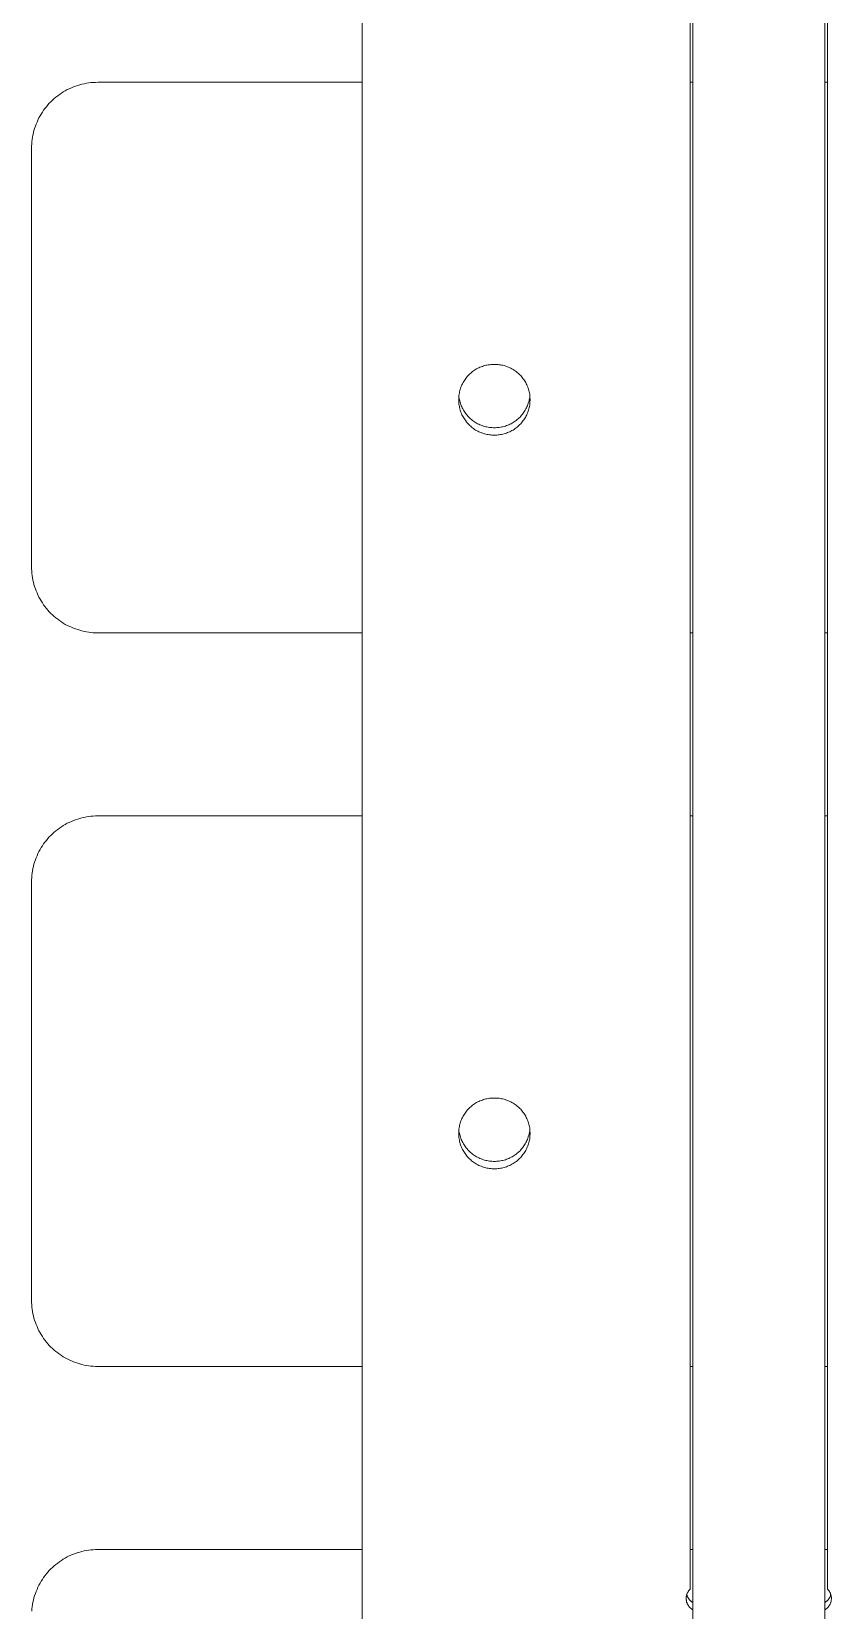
# Model space of a CAD drawing. Header units: millimetres. Extents: x -80 to 4518, y -398 to 2524.
# Drawn here: x 1098.9 to 1159.4, y 1867.6 to 1987 of the extents above; entities that cross this region are included whole.
import ezdxf

# ---------------------------------------------------------------- set-up
doc = ezdxf.new("R2010")
doc.units = ezdxf.units.MM
doc.layers.add('ZANO_R', color=7, linetype='Continuous', lineweight=0)

msp = doc.modelspace()

# ---------------------------------------------------------------- linework, layer by layer
at = {"layer": 'ZANO_R'}
for p, q in [((1123.86, 2259), (1123.86, 1833.46)), ((1148.86, 1733.85), (1148.86, 2259)), ((1158.86, 1733.85), (1158.86, 2259)), ((1148.66, 1869.22), (1148.66, 2049.04)), ((1159.06, 2049.04), (1159.06, 1869.22)), ((1101.26, 1982.4), (1101.41, 1982.49)), ((1101.41, 1982.49), (1101.56, 1982.57)), ((1101.56, 1982.57), (1101.71, 1982.64)), ((1101.71, 1982.64), (1101.87, 1982.71)), ((1101.87, 1982.71), (1102.02, 1982.78)), ((1102.02, 1982.78), (1102.18, 1982.84)), ((1102.18, 1982.84), (1102.35, 1982.89)), ((1102.35, 1982.89), (1102.51, 1982.94)), ((1102.51, 1982.94), (1102.67, 1982.98)), ((1102.67, 1982.98), (1102.84, 1983.02)), ((1102.84, 1983.02), (1103.01, 1983.05)), ((1103.01, 1983.05), (1103.18, 1983.08)), ((1103.18, 1983.08), (1103.35, 1983.1)), ((1103.35, 1983.1), (1103.52, 1983.12)), ((1103.52, 1983.12), (1103.69, 1983.12)), ((1103.69, 1983.12), (1103.86, 1983.13)), ((1103.86, 1983.13), (1123.86, 1983.13)), ((1148.66, 1983.13), (1148.86, 1983.13)), ((1158.86, 1983.13), (1159.06, 1983.13)), ((1099.87, 1981.15), (1099.98, 1981.28)), ((1099.98, 1981.28), (1100.09, 1981.41)), ((1100.09, 1981.41), (1100.2, 1981.54)), ((1100.2, 1981.54), (1100.32, 1981.66)), ((1100.32, 1981.66), (1100.45, 1981.78)), ((1100.45, 1981.78), (1100.57, 1981.9)), ((1100.57, 1981.9), (1100.7, 1982.01)), ((1100.7, 1982.01), (1100.84, 1982.11)), ((1100.84, 1982.11), (1100.97, 1982.21)), ((1100.97, 1982.21), (1101.12, 1982.31)), ((1101.12, 1982.31), (1101.26, 1982.4)), ((1099.21, 1979.96), (1099.27, 1980.12)), ((1099.27, 1980.12), (1099.34, 1980.27)), ((1099.34, 1980.27), (1099.42, 1980.43)), ((1099.42, 1980.43), (1099.5, 1980.58)), ((1099.5, 1980.58), (1099.59, 1980.72)), ((1099.59, 1980.72), (1099.68, 1980.87)), ((1099.68, 1980.87), (1099.77, 1981.01)), ((1099.77, 1981.01), (1099.87, 1981.15)), ((1098.9, 1978.81), (1098.93, 1978.98)), ((1098.93, 1978.98), (1098.96, 1979.14)), ((1098.96, 1979.14), (1099, 1979.31)), ((1099, 1979.31), (1099.04, 1979.48)), ((1099.04, 1979.48), (1099.09, 1979.64)), ((1099.09, 1979.64), (1099.15, 1979.8)), ((1099.15, 1979.8), (1099.21, 1979.96)), ((1098.86, 1978.3), (1098.87, 1978.47)), ((1098.86, 1978.13), (1098.86, 1978.3)), ((1098.86, 1974.24), (1098.86, 1978.13)), ((1098.87, 1978.47), (1098.88, 1978.64)), ((1098.88, 1978.64), (1098.9, 1978.81)), ((1098.86, 1946.51), (1098.86, 1974.24)), ((1131.81, 1960.88), (1131.87, 1960.95)), ((1131.87, 1960.95), (1131.93, 1961.01)), ((1131.93, 1961.01), (1132, 1961.08)), ((1132, 1961.08), (1132.07, 1961.14)), ((1132.07, 1961.14), (1132.14, 1961.2)), ((1132.14, 1961.2), (1132.21, 1961.26)), ((1132.21, 1961.26), (1132.29, 1961.31)), ((1132.29, 1961.31), (1132.36, 1961.36)), ((1132.36, 1961.36), (1132.44, 1961.41)), ((1132.44, 1961.41), (1132.52, 1961.46)), ((1132.52, 1961.46), (1132.61, 1961.51)), ((1132.61, 1961.51), (1132.69, 1961.55)), ((1132.69, 1961.55), (1132.77, 1961.58)), ((1132.77, 1961.58), (1132.86, 1961.62)), ((1132.86, 1961.62), (1132.95, 1961.65)), ((1132.95, 1961.65), (1133.03, 1961.68)), ((1133.03, 1961.68), (1133.12, 1961.71)), ((1133.12, 1961.71), (1133.21, 1961.73)), ((1133.21, 1961.73), (1133.3, 1961.75)), ((1133.3, 1961.75), (1133.4, 1961.77)), ((1133.4, 1961.77), (1133.49, 1961.78)), ((1133.49, 1961.78), (1133.58, 1961.79)), ((1133.58, 1961.79), (1133.67, 1961.8)), ((1133.67, 1961.8), (1133.77, 1961.8)), ((1133.77, 1961.8), (1133.86, 1961.8)), ((1133.86, 1961.8), (1133.95, 1961.8)), ((1133.95, 1961.8), (1134.04, 1961.8)), ((1134.04, 1961.8), (1134.14, 1961.79)), ((1134.14, 1961.79), (1134.23, 1961.78)), ((1134.23, 1961.78), (1134.32, 1961.77)), ((1134.32, 1961.77), (1134.41, 1961.75)), ((1134.41, 1961.75), (1134.5, 1961.73)), ((1134.5, 1961.73), (1134.59, 1961.71)), ((1134.59, 1961.71), (1134.68, 1961.68)), ((1134.68, 1961.68), (1134.77, 1961.65)), ((1134.77, 1961.65), (1134.86, 1961.62)), ((1134.86, 1961.62), (1134.94, 1961.58)), ((1134.94, 1961.58), (1135.03, 1961.55)), ((1135.03, 1961.55), (1135.11, 1961.51)), ((1135.11, 1961.51), (1135.19, 1961.46)), ((1135.19, 1961.46), (1135.27, 1961.41)), ((1135.27, 1961.41), (1135.35, 1961.36)), ((1135.35, 1961.36), (1135.43, 1961.31)), ((1135.43, 1961.31), (1135.5, 1961.26)), ((1135.5, 1961.26), (1135.58, 1961.2)), ((1135.58, 1961.2), (1135.65, 1961.14)), ((1135.65, 1961.14), (1135.72, 1961.08)), ((1135.72, 1961.08), (1135.78, 1961.01)), ((1135.78, 1961.01), (1135.85, 1960.95)), ((1135.85, 1960.95), (1135.91, 1960.88)), ((1131.21, 1959.64), (1131.23, 1959.73)), ((1131.23, 1959.73), (1131.25, 1959.82)), ((1131.25, 1959.82), (1131.27, 1959.91)), ((1131.27, 1959.91), (1131.3, 1960)), ((1131.3, 1960), (1131.33, 1960.08)), ((1131.33, 1960.08), (1131.37, 1960.17)), ((1131.37, 1960.17), (1131.41, 1960.25)), ((1131.41, 1960.25), (1131.45, 1960.34)), ((1131.45, 1960.34), (1131.49, 1960.42)), ((1131.49, 1960.42), (1131.54, 1960.5)), ((1131.54, 1960.5), (1131.59, 1960.58)), ((1131.59, 1960.58), (1131.64, 1960.66)), ((1131.64, 1960.66), (1131.69, 1960.73)), ((1131.69, 1960.73), (1131.75, 1960.81)), ((1131.75, 1960.81), (1131.81, 1960.88)), ((1135.91, 1960.88), (1135.97, 1960.81)), ((1135.97, 1960.81), (1136.02, 1960.73)), ((1136.02, 1960.73), (1136.08, 1960.66)), ((1136.08, 1960.66), (1136.13, 1960.58)), ((1136.13, 1960.58), (1136.18, 1960.5)), ((1136.18, 1960.5), (1136.23, 1960.42)), ((1136.23, 1960.42), (1136.27, 1960.34)), ((1136.27, 1960.34), (1136.31, 1960.25)), ((1136.31, 1960.25), (1136.35, 1960.17)), ((1136.35, 1960.17), (1136.38, 1960.08)), ((1136.38, 1960.08), (1136.41, 1960)), ((1136.41, 1960), (1136.44, 1959.91)), ((1136.44, 1959.91), (1136.47, 1959.82)), ((1136.47, 1959.82), (1136.49, 1959.73)), ((1136.49, 1959.73), (1136.51, 1959.64)), ((1131.16, 1959.27), (1131.17, 1959.36)), ((1131.16, 1959.18), (1131.16, 1959.27)), ((1131.16, 1959.08), (1131.16, 1959.18)), ((1131.16, 1958.99), (1131.16, 1959.08)), ((1131.17, 1958.9), (1131.16, 1958.99)), ((1131.17, 1959.36), (1131.18, 1959.45)), ((1131.17, 1959.41), (1131.18, 1959.31)), ((1131.18, 1958.8), (1131.17, 1958.9)), ((1131.18, 1959.45), (1131.19, 1959.55)), ((1131.18, 1959.31), (1131.2, 1959.22)), ((1131.19, 1958.71), (1131.18, 1958.8)), ((1131.19, 1959.55), (1131.21, 1959.64)), ((1131.21, 1958.62), (1131.19, 1958.71)), ((1131.2, 1959.22), (1131.22, 1959.13)), ((1131.23, 1958.53), (1131.21, 1958.62)), ((1131.22, 1959.13), (1131.24, 1959.04)), ((1131.24, 1959.04), (1131.26, 1958.95)), ((1131.26, 1958.95), (1131.29, 1958.86)), ((1131.29, 1958.86), (1131.32, 1958.77)), ((1131.32, 1958.77), (1131.36, 1958.68)), ((1131.36, 1958.68), (1131.39, 1958.59)), ((1131.39, 1958.59), (1131.43, 1958.51)), ((1136.28, 1958.51), (1136.32, 1958.59)), ((1136.32, 1958.59), (1136.36, 1958.68)), ((1136.36, 1958.68), (1136.39, 1958.77)), ((1136.39, 1958.77), (1136.42, 1958.86)), ((1136.42, 1958.86), (1136.45, 1958.95)), ((1136.45, 1958.95), (1136.48, 1959.04)), ((1136.48, 1959.04), (1136.5, 1959.13)), ((1136.51, 1958.62), (1136.49, 1958.53)), ((1136.5, 1959.13), (1136.52, 1959.22)), ((1136.51, 1959.64), (1136.53, 1959.55)), ((1136.53, 1958.71), (1136.51, 1958.62)), ((1136.52, 1959.22), (1136.53, 1959.31)), ((1136.53, 1959.55), (1136.54, 1959.45)), ((1136.53, 1959.31), (1136.54, 1959.41)), ((1136.54, 1958.8), (1136.53, 1958.71)), ((1136.54, 1959.45), (1136.55, 1959.36)), ((1136.55, 1958.9), (1136.54, 1958.8)), ((1136.55, 1959.36), (1136.55, 1959.27)), ((1136.55, 1959.27), (1136.56, 1959.18)), ((1136.56, 1959.08), (1136.55, 1958.99)), ((1136.55, 1958.99), (1136.55, 1958.9)), ((1136.56, 1959.18), (1136.56, 1959.08)), ((1131.25, 1958.44), (1131.23, 1958.53)), ((1131.27, 1958.35), (1131.25, 1958.44)), ((1131.3, 1958.26), (1131.27, 1958.35)), ((1131.33, 1958.18), (1131.3, 1958.26)), ((1131.37, 1958.09), (1131.33, 1958.18)), ((1131.41, 1958), (1131.37, 1958.09)), ((1131.45, 1957.92), (1131.41, 1958)), ((1131.43, 1958.51), (1131.48, 1958.43)), ((1131.49, 1957.84), (1131.45, 1957.92)), ((1131.48, 1958.43), (1131.52, 1958.34)), ((1131.54, 1957.76), (1131.49, 1957.84)), ((1131.52, 1958.34), (1131.57, 1958.26)), ((1131.59, 1957.68), (1131.54, 1957.76)), ((1131.57, 1958.26), (1131.62, 1958.19)), ((1131.64, 1957.6), (1131.59, 1957.68)), ((1131.62, 1958.19), (1131.68, 1958.11)), ((1131.69, 1957.53), (1131.64, 1957.6)), ((1131.68, 1958.11), (1131.73, 1958.03)), ((1131.75, 1957.45), (1131.69, 1957.53)), ((1131.73, 1958.03), (1131.79, 1957.96)), ((1131.81, 1957.38), (1131.75, 1957.45)), ((1131.79, 1957.96), (1131.86, 1957.89)), ((1131.87, 1957.31), (1131.81, 1957.38)), ((1131.86, 1957.89), (1131.92, 1957.82)), ((1131.92, 1957.82), (1131.99, 1957.76)), ((1131.99, 1957.76), (1132.06, 1957.69)), ((1132.06, 1957.69), (1132.13, 1957.63)), ((1132.13, 1957.63), (1132.2, 1957.57)), ((1132.2, 1957.57), (1132.28, 1957.52)), ((1132.28, 1957.52), (1132.35, 1957.46)), ((1132.35, 1957.46), (1132.43, 1957.41)), ((1132.43, 1957.41), (1132.51, 1957.36)), ((1132.51, 1957.36), (1132.59, 1957.32)), ((1135.12, 1957.32), (1135.2, 1957.36)), ((1135.2, 1957.36), (1135.28, 1957.41)), ((1135.28, 1957.41), (1135.36, 1957.46)), ((1135.36, 1957.46), (1135.44, 1957.52)), ((1135.44, 1957.52), (1135.52, 1957.57)), ((1135.52, 1957.57), (1135.59, 1957.63)), ((1135.59, 1957.63), (1135.66, 1957.69)), ((1135.66, 1957.69), (1135.73, 1957.76)), ((1135.73, 1957.76), (1135.8, 1957.82)), ((1135.8, 1957.82), (1135.86, 1957.89)), ((1135.91, 1957.38), (1135.85, 1957.31)), ((1135.86, 1957.89), (1135.92, 1957.96)), ((1135.97, 1957.45), (1135.91, 1957.38)), ((1135.92, 1957.96), (1135.98, 1958.03)), ((1136.02, 1957.53), (1135.97, 1957.45)), ((1135.98, 1958.03), (1136.04, 1958.11)), ((1136.08, 1957.6), (1136.02, 1957.53)), ((1136.04, 1958.11), (1136.09, 1958.19)), ((1136.13, 1957.68), (1136.08, 1957.6)), ((1136.09, 1958.19), (1136.14, 1958.26)), ((1136.18, 1957.76), (1136.13, 1957.68)), ((1136.14, 1958.26), (1136.19, 1958.34)), ((1136.23, 1957.84), (1136.18, 1957.76)), ((1136.19, 1958.34), (1136.24, 1958.43)), ((1136.27, 1957.92), (1136.23, 1957.84)), ((1136.24, 1958.43), (1136.28, 1958.51)), ((1136.31, 1958), (1136.27, 1957.92)), ((1136.35, 1958.09), (1136.31, 1958)), ((1136.38, 1958.18), (1136.35, 1958.09)), ((1136.41, 1958.26), (1136.38, 1958.18)), ((1136.44, 1958.35), (1136.41, 1958.26)), ((1136.47, 1958.44), (1136.44, 1958.35)), ((1136.49, 1958.53), (1136.47, 1958.44)), ((1131.93, 1957.25), (1131.87, 1957.31)), ((1132, 1957.18), (1131.93, 1957.25)), ((1132.07, 1957.12), (1132, 1957.18)), ((1132.14, 1957.06), (1132.07, 1957.12)), ((1132.21, 1957), (1132.14, 1957.06)), ((1132.29, 1956.95), (1132.21, 1957)), ((1132.36, 1956.89), (1132.29, 1956.95)), ((1132.44, 1956.84), (1132.36, 1956.89)), ((1132.52, 1956.8), (1132.44, 1956.84)), ((1132.61, 1956.75), (1132.52, 1956.8)), ((1132.59, 1957.32), (1132.68, 1957.28)), ((1132.69, 1956.71), (1132.61, 1956.75)), ((1132.68, 1957.28), (1132.76, 1957.24)), ((1132.77, 1956.67), (1132.69, 1956.71)), ((1132.76, 1957.24), (1132.85, 1957.2)), ((1132.86, 1956.64), (1132.77, 1956.67)), ((1132.85, 1957.2), (1132.94, 1957.17)), ((1132.95, 1956.61), (1132.86, 1956.64)), ((1132.94, 1957.17), (1133.03, 1957.14)), ((1133.03, 1956.58), (1132.95, 1956.61)), ((1133.03, 1957.14), (1133.12, 1957.11)), ((1133.12, 1956.55), (1133.03, 1956.58)), ((1133.12, 1957.11), (1133.21, 1957.09)), ((1133.21, 1956.53), (1133.12, 1956.55)), ((1133.21, 1957.09), (1133.3, 1957.07)), ((1133.3, 1956.51), (1133.21, 1956.53)), ((1133.3, 1957.07), (1133.39, 1957.05)), ((1133.4, 1956.49), (1133.3, 1956.51)), ((1133.39, 1957.05), (1133.48, 1957.03)), ((1133.49, 1956.48), (1133.4, 1956.49)), ((1133.48, 1957.03), (1133.58, 1957.02)), ((1133.58, 1956.47), (1133.49, 1956.48)), ((1133.58, 1957.02), (1133.67, 1957.02)), ((1133.67, 1956.46), (1133.58, 1956.47)), ((1133.67, 1957.02), (1133.76, 1957.01)), ((1133.77, 1956.46), (1133.67, 1956.46)), ((1133.76, 1957.01), (1133.86, 1957.01)), ((1133.86, 1956.46), (1133.77, 1956.46)), ((1133.86, 1957.01), (1133.95, 1957.01)), ((1133.95, 1956.46), (1133.86, 1956.46)), ((1133.95, 1957.01), (1134.05, 1957.02)), ((1134.04, 1956.46), (1133.95, 1956.46)), ((1134.14, 1956.47), (1134.04, 1956.46)), ((1134.05, 1957.02), (1134.14, 1957.02)), ((1134.14, 1957.02), (1134.23, 1957.03)), ((1134.23, 1956.48), (1134.14, 1956.47)), ((1134.23, 1957.03), (1134.33, 1957.05)), ((1134.32, 1956.49), (1134.23, 1956.48)), ((1134.41, 1956.51), (1134.32, 1956.49)), ((1134.33, 1957.05), (1134.42, 1957.07)), ((1134.5, 1956.53), (1134.41, 1956.51)), ((1134.42, 1957.07), (1134.51, 1957.09)), ((1134.59, 1956.55), (1134.5, 1956.53)), ((1134.51, 1957.09), (1134.6, 1957.11)), ((1134.68, 1956.58), (1134.59, 1956.55)), ((1134.6, 1957.11), (1134.69, 1957.14)), ((1134.77, 1956.61), (1134.68, 1956.58)), ((1134.69, 1957.14), (1134.78, 1957.17)), ((1134.86, 1956.64), (1134.77, 1956.61)), ((1134.78, 1957.17), (1134.87, 1957.2)), ((1134.94, 1956.67), (1134.86, 1956.64)), ((1134.87, 1957.2), (1134.95, 1957.24)), ((1135.03, 1956.71), (1134.94, 1956.67)), ((1134.95, 1957.24), (1135.04, 1957.28)), ((1135.11, 1956.75), (1135.03, 1956.71)), ((1135.04, 1957.28), (1135.12, 1957.32)), ((1135.19, 1956.8), (1135.11, 1956.75)), ((1135.27, 1956.84), (1135.19, 1956.8)), ((1135.35, 1956.89), (1135.27, 1956.84)), ((1135.43, 1956.95), (1135.35, 1956.89)), ((1135.5, 1957), (1135.43, 1956.95)), ((1135.58, 1957.06), (1135.5, 1957)), ((1135.65, 1957.12), (1135.58, 1957.06)), ((1135.72, 1957.18), (1135.65, 1957.12)), ((1135.78, 1957.25), (1135.72, 1957.18)), ((1135.85, 1957.31), (1135.78, 1957.25)), ((1098.86, 1946.34), (1098.86, 1946.51)), ((1098.87, 1946.17), (1098.86, 1946.34)), ((1098.88, 1946), (1098.87, 1946.17)), ((1098.9, 1945.83), (1098.88, 1946)), ((1098.93, 1945.66), (1098.9, 1945.83)), ((1098.96, 1945.5), (1098.93, 1945.66)), ((1099, 1945.33), (1098.96, 1945.5)), ((1099.04, 1945.16), (1099, 1945.33)), ((1099.09, 1945), (1099.04, 1945.16)), ((1099.15, 1944.84), (1099.09, 1945)), ((1099.21, 1944.68), (1099.15, 1944.84)), ((1099.27, 1944.52), (1099.21, 1944.68)), ((1099.34, 1944.37), (1099.27, 1944.52)), ((1099.42, 1944.21), (1099.34, 1944.37)), ((1099.5, 1944.06), (1099.42, 1944.21)), ((1099.59, 1943.92), (1099.5, 1944.06)), ((1099.68, 1943.77), (1099.59, 1943.92)), ((1099.77, 1943.63), (1099.68, 1943.77)), ((1099.87, 1943.49), (1099.77, 1943.63)), ((1099.98, 1943.36), (1099.87, 1943.49)), ((1100.09, 1943.23), (1099.98, 1943.36)), ((1100.2, 1943.1), (1100.09, 1943.23)), ((1100.32, 1942.98), (1100.2, 1943.1)), ((1100.45, 1942.86), (1100.32, 1942.98)), ((1100.57, 1942.74), (1100.45, 1942.86)), ((1100.7, 1942.63), (1100.57, 1942.74)), ((1100.84, 1942.53), (1100.7, 1942.63)), ((1100.97, 1942.43), (1100.84, 1942.53)), ((1101.12, 1942.33), (1100.97, 1942.43)), ((1101.26, 1942.24), (1101.12, 1942.33)), ((1101.41, 1942.15), (1101.26, 1942.24)), ((1101.56, 1942.07), (1101.41, 1942.15)), ((1101.71, 1942), (1101.56, 1942.07)), ((1101.87, 1941.93), (1101.71, 1942)), ((1102.02, 1941.86), (1101.87, 1941.93)), ((1102.18, 1941.8), (1102.02, 1941.86)), ((1102.35, 1941.75), (1102.18, 1941.8)), ((1102.51, 1941.7), (1102.35, 1941.75)), ((1102.67, 1941.66), (1102.51, 1941.7)), ((1102.84, 1941.62), (1102.67, 1941.66)), ((1103.01, 1941.59), (1102.84, 1941.62)), ((1103.18, 1941.56), (1103.01, 1941.59)), ((1103.35, 1941.54), (1103.18, 1941.56)), ((1103.52, 1941.52), (1103.35, 1941.54)), ((1103.69, 1941.52), (1103.52, 1941.52)), ((1103.86, 1941.51), (1103.69, 1941.52)), ((1123.86, 1941.51), (1103.86, 1941.51)), ((1148.86, 1941.51), (1148.66, 1941.51)), ((1159.06, 1941.51), (1158.86, 1941.51)), ((1102.51, 1927.48), (1102.67, 1927.53)), ((1102.67, 1927.53), (1102.84, 1927.56)), ((1102.84, 1927.56), (1103.01, 1927.6)), ((1103.01, 1927.6), (1103.18, 1927.62)), ((1103.18, 1927.62), (1103.35, 1927.64)), ((1103.35, 1927.64), (1103.52, 1927.66)), ((1103.52, 1927.66), (1103.69, 1927.67)), ((1103.69, 1927.67), (1103.86, 1927.67)), ((1103.86, 1927.67), (1123.86, 1927.67)), ((1148.66, 1927.67), (1148.86, 1927.67)), ((1158.86, 1927.67), (1159.06, 1927.67)), ((1100.32, 1926.2), (1100.45, 1926.32)), ((1100.45, 1926.32), (1100.57, 1926.44)), ((1100.57, 1926.44), (1100.7, 1926.55)), ((1100.7, 1926.55), (1100.84, 1926.65)), ((1100.84, 1926.65), (1100.97, 1926.75)), ((1100.97, 1926.75), (1101.12, 1926.85)), ((1101.12, 1926.85), (1101.26, 1926.94)), ((1101.26, 1926.94), (1101.41, 1927.03)), ((1101.41, 1927.03), (1101.56, 1927.11)), ((1101.56, 1927.11), (1101.71, 1927.18)), ((1101.71, 1927.18), (1101.87, 1927.25)), ((1101.87, 1927.25), (1102.02, 1927.32)), ((1102.02, 1927.32), (1102.18, 1927.38)), ((1102.18, 1927.38), (1102.35, 1927.43)), ((1102.35, 1927.43), (1102.51, 1927.48)), ((1099.42, 1924.97), (1099.5, 1925.12)), ((1099.5, 1925.12), (1099.59, 1925.27)), ((1099.59, 1925.27), (1099.68, 1925.41)), ((1099.68, 1925.41), (1099.77, 1925.55)), ((1099.77, 1925.55), (1099.87, 1925.69)), ((1099.87, 1925.69), (1099.98, 1925.82)), ((1099.98, 1925.82), (1100.09, 1925.95)), ((1100.09, 1925.95), (1100.2, 1926.08)), ((1100.2, 1926.08), (1100.32, 1926.2)), ((1099, 1923.85), (1099.04, 1924.02)), ((1099.04, 1924.02), (1099.09, 1924.18)), ((1099.09, 1924.18), (1099.15, 1924.34)), ((1099.15, 1924.34), (1099.21, 1924.5)), ((1099.21, 1924.5), (1099.27, 1924.66)), ((1099.27, 1924.66), (1099.34, 1924.82)), ((1099.34, 1924.82), (1099.42, 1924.97)), ((1098.86, 1922.84), (1098.87, 1923.01)), ((1098.86, 1922.67), (1098.86, 1922.84)), ((1098.87, 1923.01), (1098.88, 1923.18)), ((1098.88, 1923.18), (1098.9, 1923.35)), ((1098.9, 1923.35), (1098.93, 1923.52)), ((1098.93, 1923.52), (1098.96, 1923.69)), ((1098.96, 1923.69), (1099, 1923.85)), ((1098.86, 1918.78), (1098.86, 1922.67)), ((1098.86, 1891.05), (1098.86, 1918.78)), ((1132.52, 1906), (1132.61, 1906.05)), ((1132.61, 1906.05), (1132.69, 1906.09)), ((1132.69, 1906.09), (1132.77, 1906.13)), ((1132.77, 1906.13), (1132.86, 1906.16)), ((1132.86, 1906.16), (1132.95, 1906.19)), ((1132.95, 1906.19), (1133.03, 1906.22)), ((1133.03, 1906.22), (1133.12, 1906.25)), ((1133.12, 1906.25), (1133.21, 1906.27)), ((1133.21, 1906.27), (1133.3, 1906.29)), ((1133.3, 1906.29), (1133.4, 1906.31)), ((1133.4, 1906.31), (1133.49, 1906.32)), ((1133.49, 1906.32), (1133.58, 1906.33)), ((1133.58, 1906.33), (1133.67, 1906.34)), ((1133.67, 1906.34), (1133.77, 1906.34)), ((1133.77, 1906.34), (1133.86, 1906.34)), ((1133.86, 1906.34), (1133.95, 1906.34)), ((1133.95, 1906.34), (1134.04, 1906.34)), ((1134.04, 1906.34), (1134.14, 1906.33)), ((1134.14, 1906.33), (1134.23, 1906.32)), ((1134.23, 1906.32), (1134.32, 1906.31)), ((1134.32, 1906.31), (1134.41, 1906.29)), ((1134.41, 1906.29), (1134.5, 1906.27)), ((1134.5, 1906.27), (1134.59, 1906.25)), ((1134.59, 1906.25), (1134.68, 1906.22)), ((1134.68, 1906.22), (1134.77, 1906.19)), ((1134.77, 1906.19), (1134.86, 1906.16)), ((1134.86, 1906.16), (1134.94, 1906.13)), ((1134.94, 1906.13), (1135.03, 1906.09)), ((1135.03, 1906.09), (1135.11, 1906.05)), ((1135.11, 1906.05), (1135.19, 1906)), ((1131.41, 1904.8), (1131.45, 1904.88)), ((1131.45, 1904.88), (1131.49, 1904.96)), ((1131.49, 1904.96), (1131.54, 1905.04)), ((1131.54, 1905.04), (1131.59, 1905.12)), ((1131.59, 1905.12), (1131.64, 1905.2)), ((1131.64, 1905.2), (1131.69, 1905.27)), ((1131.69, 1905.27), (1131.75, 1905.35)), ((1131.75, 1905.35), (1131.81, 1905.42)), ((1131.81, 1905.42), (1131.87, 1905.49)), ((1131.87, 1905.49), (1131.93, 1905.55)), ((1131.93, 1905.55), (1132, 1905.62)), ((1132, 1905.62), (1132.07, 1905.68)), ((1132.07, 1905.68), (1132.14, 1905.74)), ((1132.14, 1905.74), (1132.21, 1905.8)), ((1132.21, 1905.8), (1132.29, 1905.85)), ((1132.29, 1905.85), (1132.36, 1905.91)), ((1132.36, 1905.91), (1132.44, 1905.96)), ((1132.44, 1905.96), (1132.52, 1906)), ((1135.19, 1906), (1135.27, 1905.96)), ((1135.27, 1905.96), (1135.35, 1905.91)), ((1135.35, 1905.91), (1135.43, 1905.85)), ((1135.43, 1905.85), (1135.5, 1905.8)), ((1135.5, 1905.8), (1135.58, 1905.74)), ((1135.58, 1905.74), (1135.65, 1905.68)), ((1135.65, 1905.68), (1135.72, 1905.62)), ((1135.72, 1905.62), (1135.78, 1905.55)), ((1135.78, 1905.55), (1135.85, 1905.49)), ((1135.85, 1905.49), (1135.91, 1905.42)), ((1135.91, 1905.42), (1135.97, 1905.35)), ((1135.97, 1905.35), (1136.02, 1905.27)), ((1136.02, 1905.27), (1136.08, 1905.2)), ((1136.08, 1905.2), (1136.13, 1905.12)), ((1136.13, 1905.12), (1136.18, 1905.04)), ((1136.18, 1905.04), (1136.23, 1904.96)), ((1136.23, 1904.96), (1136.27, 1904.88)), ((1136.27, 1904.88), (1136.31, 1904.8)), ((1131.16, 1903.81), (1131.17, 1903.9)), ((1131.16, 1903.72), (1131.16, 1903.81)), ((1131.16, 1903.62), (1131.16, 1903.72)), ((1131.17, 1903.9), (1131.18, 1903.99)), ((1131.17, 1903.95), (1131.18, 1903.86)), ((1131.18, 1903.99), (1131.19, 1904.09)), ((1131.18, 1903.86), (1131.2, 1903.76)), ((1131.19, 1904.09), (1131.21, 1904.18)), ((1131.2, 1903.76), (1131.22, 1903.67)), ((1131.21, 1904.18), (1131.23, 1904.27)), ((1131.22, 1903.67), (1131.24, 1903.58)), ((1131.23, 1904.27), (1131.25, 1904.36)), ((1131.25, 1904.36), (1131.27, 1904.45)), ((1131.27, 1904.45), (1131.3, 1904.54)), ((1131.3, 1904.54), (1131.33, 1904.62)), ((1131.33, 1904.62), (1131.37, 1904.71)), ((1131.37, 1904.71), (1131.41, 1904.8)), ((1136.31, 1904.8), (1136.35, 1904.71)), ((1136.35, 1904.71), (1136.38, 1904.62)), ((1136.38, 1904.62), (1136.41, 1904.54)), ((1136.41, 1904.54), (1136.44, 1904.45)), ((1136.44, 1904.45), (1136.47, 1904.36)), ((1136.47, 1904.36), (1136.49, 1904.27)), ((1136.48, 1903.58), (1136.5, 1903.67)), ((1136.49, 1904.27), (1136.51, 1904.18)), ((1136.5, 1903.67), (1136.52, 1903.76)), ((1136.51, 1904.18), (1136.53, 1904.09)), ((1136.52, 1903.76), (1136.53, 1903.86)), ((1136.53, 1904.09), (1136.54, 1903.99)), ((1136.53, 1903.86), (1136.54, 1903.95)), ((1136.54, 1903.99), (1136.55, 1903.9)), ((1136.55, 1903.9), (1136.55, 1903.81)), ((1136.55, 1903.81), (1136.56, 1903.72)), ((1136.56, 1903.72), (1136.56, 1903.62)), ((1131.16, 1903.53), (1131.16, 1903.62)), ((1131.17, 1903.44), (1131.16, 1903.53)), ((1131.18, 1903.35), (1131.17, 1903.44)), ((1131.19, 1903.25), (1131.18, 1903.35)), ((1131.21, 1903.16), (1131.19, 1903.25)), ((1131.23, 1903.07), (1131.21, 1903.16)), ((1131.25, 1902.98), (1131.23, 1903.07)), ((1131.24, 1903.58), (1131.26, 1903.49)), ((1131.27, 1902.89), (1131.25, 1902.98)), ((1131.26, 1903.49), (1131.29, 1903.4)), ((1131.3, 1902.8), (1131.27, 1902.89)), ((1131.29, 1903.4), (1131.32, 1903.31)), ((1131.33, 1902.72), (1131.3, 1902.8)), ((1131.32, 1903.31), (1131.36, 1903.22)), ((1131.37, 1902.63), (1131.33, 1902.72)), ((1131.36, 1903.22), (1131.39, 1903.14)), ((1131.41, 1902.55), (1131.37, 1902.63)), ((1131.39, 1903.14), (1131.43, 1903.05)), ((1131.45, 1902.46), (1131.41, 1902.55)), ((1131.43, 1903.05), (1131.48, 1902.97)), ((1131.49, 1902.38), (1131.45, 1902.46)), ((1131.48, 1902.97), (1131.52, 1902.89)), ((1131.52, 1902.89), (1131.57, 1902.81)), ((1131.57, 1902.81), (1131.62, 1902.73)), ((1131.62, 1902.73), (1131.68, 1902.65)), ((1131.68, 1902.65), (1131.73, 1902.58)), ((1131.73, 1902.58), (1131.79, 1902.5)), ((1131.79, 1902.5), (1131.86, 1902.43)), ((1135.86, 1902.43), (1135.92, 1902.5)), ((1135.92, 1902.5), (1135.98, 1902.58)), ((1135.98, 1902.58), (1136.04, 1902.65)), ((1136.04, 1902.65), (1136.09, 1902.73)), ((1136.09, 1902.73), (1136.14, 1902.81)), ((1136.14, 1902.81), (1136.19, 1902.89)), ((1136.19, 1902.89), (1136.24, 1902.97)), ((1136.27, 1902.46), (1136.23, 1902.38)), ((1136.24, 1902.97), (1136.28, 1903.05)), ((1136.31, 1902.55), (1136.27, 1902.46)), ((1136.28, 1903.05), (1136.32, 1903.14)), ((1136.35, 1902.63), (1136.31, 1902.55)), ((1136.32, 1903.14), (1136.36, 1903.22)), ((1136.38, 1902.72), (1136.35, 1902.63)), ((1136.36, 1903.22), (1136.39, 1903.31)), ((1136.41, 1902.8), (1136.38, 1902.72)), ((1136.39, 1903.31), (1136.42, 1903.4)), ((1136.44, 1902.89), (1136.41, 1902.8)), ((1136.42, 1903.4), (1136.45, 1903.49)), ((1136.47, 1902.98), (1136.44, 1902.89)), ((1136.45, 1903.49), (1136.48, 1903.58)), ((1136.49, 1903.07), (1136.47, 1902.98)), ((1136.51, 1903.16), (1136.49, 1903.07)), ((1136.53, 1903.25), (1136.51, 1903.16)), ((1136.54, 1903.35), (1136.53, 1903.25)), ((1136.55, 1903.44), (1136.54, 1903.35)), ((1136.56, 1903.62), (1136.55, 1903.53)), ((1136.55, 1903.53), (1136.55, 1903.44)), ((1131.54, 1902.3), (1131.49, 1902.38)), ((1131.59, 1902.22), (1131.54, 1902.3)), ((1131.64, 1902.14), (1131.59, 1902.22)), ((1131.69, 1902.07), (1131.64, 1902.14)), ((1131.75, 1901.99), (1131.69, 1902.07)), ((1131.81, 1901.92), (1131.75, 1901.99)), ((1131.87, 1901.85), (1131.81, 1901.92)), ((1131.86, 1902.43), (1131.92, 1902.36)), ((1131.93, 1901.79), (1131.87, 1901.85)), ((1131.92, 1902.36), (1131.99, 1902.3)), ((1132, 1901.72), (1131.93, 1901.79)), ((1131.99, 1902.3), (1132.06, 1902.23)), ((1132.07, 1901.66), (1132, 1901.72)), ((1132.06, 1902.23), (1132.13, 1902.17)), ((1132.14, 1901.6), (1132.07, 1901.66)), ((1132.13, 1902.17), (1132.2, 1902.11)), ((1132.21, 1901.54), (1132.14, 1901.6)), ((1132.2, 1902.11), (1132.28, 1902.06)), ((1132.29, 1901.49), (1132.21, 1901.54)), ((1132.28, 1902.06), (1132.35, 1902.01)), ((1132.36, 1901.44), (1132.29, 1901.49)), ((1132.35, 1902.01), (1132.43, 1901.95)), ((1132.44, 1901.39), (1132.36, 1901.44)), ((1132.43, 1901.95), (1132.51, 1901.91)), ((1132.52, 1901.34), (1132.44, 1901.39)), ((1132.51, 1901.91), (1132.59, 1901.86)), ((1132.61, 1901.29), (1132.52, 1901.34)), ((1132.59, 1901.86), (1132.68, 1901.82)), ((1132.69, 1901.25), (1132.61, 1901.29)), ((1132.68, 1901.82), (1132.76, 1901.78)), ((1132.77, 1901.22), (1132.69, 1901.25)), ((1132.76, 1901.78), (1132.85, 1901.74)), ((1132.85, 1901.74), (1132.94, 1901.71)), ((1132.94, 1901.71), (1133.03, 1901.68)), ((1133.03, 1901.68), (1133.12, 1901.65)), ((1133.12, 1901.65), (1133.21, 1901.63)), ((1133.21, 1901.63), (1133.3, 1901.61)), ((1133.3, 1901.61), (1133.39, 1901.59)), ((1133.39, 1901.59), (1133.48, 1901.58)), ((1133.48, 1901.58), (1133.58, 1901.57)), ((1133.58, 1901.57), (1133.67, 1901.56)), ((1133.67, 1901.56), (1133.76, 1901.55)), ((1133.76, 1901.55), (1133.86, 1901.55)), ((1133.86, 1901.55), (1133.95, 1901.55)), ((1133.95, 1901.55), (1134.05, 1901.56)), ((1134.05, 1901.56), (1134.14, 1901.57)), ((1134.14, 1901.57), (1134.23, 1901.58)), ((1134.23, 1901.58), (1134.33, 1901.59)), ((1134.33, 1901.59), (1134.42, 1901.61)), ((1134.42, 1901.61), (1134.51, 1901.63)), ((1134.51, 1901.63), (1134.6, 1901.65)), ((1134.6, 1901.65), (1134.69, 1901.68)), ((1134.69, 1901.68), (1134.78, 1901.71)), ((1134.78, 1901.71), (1134.87, 1901.74)), ((1134.87, 1901.74), (1134.95, 1901.78)), ((1135.03, 1901.25), (1134.94, 1901.22)), ((1134.95, 1901.78), (1135.04, 1901.82)), ((1135.11, 1901.29), (1135.03, 1901.25)), ((1135.04, 1901.82), (1135.12, 1901.86)), ((1135.19, 1901.34), (1135.11, 1901.29)), ((1135.12, 1901.86), (1135.2, 1901.91)), ((1135.27, 1901.39), (1135.19, 1901.34)), ((1135.2, 1901.91), (1135.28, 1901.95)), ((1135.35, 1901.44), (1135.27, 1901.39)), ((1135.28, 1901.95), (1135.36, 1902.01)), ((1135.43, 1901.49), (1135.35, 1901.44)), ((1135.36, 1902.01), (1135.44, 1902.06)), ((1135.5, 1901.54), (1135.43, 1901.49)), ((1135.44, 1902.06), (1135.52, 1902.11)), ((1135.58, 1901.6), (1135.5, 1901.54)), ((1135.52, 1902.11), (1135.59, 1902.17)), ((1135.65, 1901.66), (1135.58, 1901.6)), ((1135.59, 1902.17), (1135.66, 1902.23)), ((1135.72, 1901.72), (1135.65, 1901.66)), ((1135.66, 1902.23), (1135.73, 1902.3)), ((1135.78, 1901.79), (1135.72, 1901.72)), ((1135.73, 1902.3), (1135.8, 1902.36)), ((1135.85, 1901.85), (1135.78, 1901.79)), ((1135.8, 1902.36), (1135.86, 1902.43)), ((1135.91, 1901.92), (1135.85, 1901.85)), ((1135.97, 1901.99), (1135.91, 1901.92)), ((1136.02, 1902.07), (1135.97, 1901.99)), ((1136.08, 1902.14), (1136.02, 1902.07)), ((1136.13, 1902.22), (1136.08, 1902.14)), ((1136.18, 1902.3), (1136.13, 1902.22)), ((1136.23, 1902.38), (1136.18, 1902.3)), ((1132.86, 1901.18), (1132.77, 1901.22)), ((1132.95, 1901.15), (1132.86, 1901.18)), ((1133.03, 1901.12), (1132.95, 1901.15)), ((1133.12, 1901.09), (1133.03, 1901.12)), ((1133.21, 1901.07), (1133.12, 1901.09)), ((1133.3, 1901.05), (1133.21, 1901.07)), ((1133.4, 1901.03), (1133.3, 1901.05)), ((1133.49, 1901.02), (1133.4, 1901.03)), ((1133.58, 1901.01), (1133.49, 1901.02)), ((1133.67, 1901), (1133.58, 1901.01)), ((1133.77, 1901), (1133.67, 1901)), ((1133.86, 1901), (1133.77, 1901)), ((1133.95, 1901), (1133.86, 1901)), ((1134.04, 1901), (1133.95, 1901)), ((1134.14, 1901.01), (1134.04, 1901)), ((1134.23, 1901.02), (1134.14, 1901.01)), ((1134.32, 1901.03), (1134.23, 1901.02)), ((1134.41, 1901.05), (1134.32, 1901.03)), ((1134.5, 1901.07), (1134.41, 1901.05)), ((1134.59, 1901.09), (1134.5, 1901.07)), ((1134.68, 1901.12), (1134.59, 1901.09)), ((1134.77, 1901.15), (1134.68, 1901.12)), ((1134.86, 1901.18), (1134.77, 1901.15)), ((1134.94, 1901.22), (1134.86, 1901.18)), ((1098.86, 1890.88), (1098.86, 1891.05)), ((1098.87, 1890.71), (1098.86, 1890.88)), ((1098.88, 1890.54), (1098.87, 1890.71)), ((1098.9, 1890.37), (1098.88, 1890.54)), ((1098.93, 1890.21), (1098.9, 1890.37)), ((1098.96, 1890.04), (1098.93, 1890.21)), ((1099, 1889.87), (1098.96, 1890.04)), ((1099.04, 1889.71), (1099, 1889.87)), ((1099.09, 1889.54), (1099.04, 1889.71)), ((1099.15, 1889.38), (1099.09, 1889.54)), ((1099.21, 1889.22), (1099.15, 1889.38)), ((1099.27, 1889.06), (1099.21, 1889.22)), ((1099.34, 1888.91), (1099.27, 1889.06)), ((1099.42, 1888.75), (1099.34, 1888.91)), ((1099.5, 1888.6), (1099.42, 1888.75)), ((1099.59, 1888.46), (1099.5, 1888.6)), ((1099.68, 1888.31), (1099.59, 1888.46)), ((1099.77, 1888.17), (1099.68, 1888.31)), ((1099.87, 1888.03), (1099.77, 1888.17)), ((1099.98, 1887.9), (1099.87, 1888.03)), ((1100.09, 1887.77), (1099.98, 1887.9)), ((1100.2, 1887.64), (1100.09, 1887.77)), ((1100.32, 1887.52), (1100.2, 1887.64)), ((1100.45, 1887.4), (1100.32, 1887.52)), ((1100.57, 1887.29), (1100.45, 1887.4)), ((1100.7, 1887.18), (1100.57, 1887.29)), ((1100.84, 1887.07), (1100.7, 1887.18)), ((1100.97, 1886.97), (1100.84, 1887.07)), ((1101.12, 1886.87), (1100.97, 1886.97)), ((1101.26, 1886.78), (1101.12, 1886.87)), ((1101.41, 1886.7), (1101.26, 1886.78)), ((1101.56, 1886.62), (1101.41, 1886.7)), ((1101.71, 1886.54), (1101.56, 1886.62)), ((1101.87, 1886.47), (1101.71, 1886.54)), ((1102.02, 1886.4), (1101.87, 1886.47)), ((1102.18, 1886.34), (1102.02, 1886.4)), ((1102.35, 1886.29), (1102.18, 1886.34)), ((1102.51, 1886.24), (1102.35, 1886.29)), ((1102.67, 1886.2), (1102.51, 1886.24)), ((1102.84, 1886.16), (1102.67, 1886.2)), ((1103.01, 1886.13), (1102.84, 1886.16)), ((1103.18, 1886.1), (1103.01, 1886.13)), ((1103.35, 1886.08), (1103.18, 1886.1)), ((1103.52, 1886.07), (1103.35, 1886.08)), ((1103.69, 1886.06), (1103.52, 1886.07)), ((1103.86, 1886.05), (1103.69, 1886.06)), ((1123.86, 1886.05), (1103.86, 1886.05)), ((1148.86, 1886.05), (1148.66, 1886.05)), ((1159.06, 1886.05), (1158.86, 1886.05)), ((1101.12, 1871.39), (1101.26, 1871.48)), ((1101.26, 1871.48), (1101.41, 1871.57)), ((1101.41, 1871.57), (1101.56, 1871.65)), ((1101.56, 1871.65), (1101.71, 1871.73)), ((1101.71, 1871.73), (1101.87, 1871.8)), ((1101.87, 1871.8), (1102.02, 1871.86)), ((1102.02, 1871.86), (1102.18, 1871.92)), ((1102.18, 1871.92), (1102.35, 1871.98)), ((1102.35, 1871.98), (1102.51, 1872.02)), ((1102.51, 1872.02), (1102.67, 1872.07)), ((1102.67, 1872.07), (1102.84, 1872.11)), ((1102.84, 1872.11), (1103.01, 1872.14)), ((1103.01, 1872.14), (1103.18, 1872.16)), ((1103.18, 1872.16), (1103.35, 1872.18)), ((1103.35, 1872.18), (1103.52, 1872.2)), ((1103.52, 1872.2), (1103.69, 1872.21)), ((1103.69, 1872.21), (1103.86, 1872.21)), ((1103.86, 1872.21), (1123.86, 1872.21)), ((1148.66, 1872.21), (1148.86, 1872.21)), ((1158.86, 1872.21), (1159.06, 1872.21)), ((1099.77, 1870.09), (1099.87, 1870.23)), ((1099.87, 1870.23), (1099.98, 1870.37)), ((1099.98, 1870.37), (1100.09, 1870.5)), ((1100.09, 1870.5), (1100.2, 1870.62)), ((1100.2, 1870.62), (1100.32, 1870.75)), ((1100.32, 1870.75), (1100.45, 1870.86)), ((1100.45, 1870.86), (1100.57, 1870.98)), ((1100.57, 1870.98), (1100.7, 1871.09)), ((1100.7, 1871.09), (1100.84, 1871.19)), ((1100.84, 1871.19), (1100.97, 1871.29)), ((1100.97, 1871.29), (1101.12, 1871.39)), ((1099.15, 1868.88), (1099.21, 1869.04)), ((1099.21, 1869.04), (1099.27, 1869.2)), ((1099.27, 1869.2), (1099.34, 1869.36)), ((1099.34, 1869.36), (1099.42, 1869.51)), ((1099.42, 1869.51), (1099.5, 1869.66)), ((1099.5, 1869.66), (1099.59, 1869.81)), ((1099.59, 1869.81), (1099.68, 1869.95)), ((1099.68, 1869.95), (1099.77, 1870.09)), ((1148.49, 1869), (1148.51, 1869.03)), ((1148.51, 1869.03), (1148.53, 1869.06)), ((1148.53, 1869.06), (1148.55, 1869.09)), ((1148.55, 1869.09), (1148.57, 1869.12)), ((1148.57, 1869.12), (1148.59, 1869.15)), ((1148.59, 1869.15), (1148.61, 1869.17)), ((1148.61, 1869.17), (1148.63, 1869.2)), ((1148.63, 1869.2), (1148.66, 1869.22)), ((1159.06, 1869.22), (1159.08, 1869.2)), ((1159.08, 1869.2), (1159.1, 1869.17)), ((1159.1, 1869.17), (1159.13, 1869.15)), ((1159.13, 1869.15), (1159.15, 1869.12)), ((1159.15, 1869.12), (1159.17, 1869.09)), ((1159.17, 1869.09), (1159.19, 1869.06)), ((1159.19, 1869.06), (1159.21, 1869.03)), ((1159.21, 1869.03), (1159.22, 1869)), ((1098.88, 1867.72), (1098.9, 1867.89)), ((1098.9, 1867.89), (1098.93, 1868.06)), ((1098.93, 1868.06), (1098.96, 1868.23)), ((1098.96, 1868.23), (1099, 1868.39)), ((1099, 1868.39), (1099.04, 1868.56)), ((1099.04, 1868.56), (1099.09, 1868.72)), ((1099.09, 1868.72), (1099.15, 1868.88)), ((1148.37, 1868.65), (1148.38, 1868.68)), ((1148.37, 1868.62), (1148.37, 1868.65)), ((1148.37, 1868.58), (1148.37, 1868.62)), ((1148.37, 1868.55), (1148.37, 1868.58)), ((1148.37, 1868.51), (1148.37, 1868.55)), ((1148.37, 1868.48), (1148.37, 1868.51)), ((1148.37, 1868.45), (1148.37, 1868.48)), ((1148.37, 1868.41), (1148.37, 1868.45)), ((1148.38, 1868.38), (1148.37, 1868.41)), ((1148.38, 1868.68), (1148.39, 1868.72)), ((1148.38, 1868.34), (1148.38, 1868.38)), ((1148.39, 1868.31), (1148.38, 1868.34)), ((1148.39, 1868.75), (1148.4, 1868.78)), ((1148.39, 1868.72), (1148.39, 1868.75)), ((1148.4, 1868.28), (1148.39, 1868.31)), ((1148.4, 1868.78), (1148.41, 1868.82)), ((1148.4, 1868.24), (1148.4, 1868.28)), ((1148.41, 1868.21), (1148.4, 1868.24)), ((1148.41, 1868.82), (1148.42, 1868.85)), ((1148.42, 1868.77), (1148.41, 1868.8)), ((1148.43, 1868.18), (1148.41, 1868.21)), ((1148.42, 1868.85), (1148.43, 1868.88)), ((1148.43, 1868.73), (1148.42, 1868.77)), ((1148.43, 1868.88), (1148.45, 1868.91)), ((1148.44, 1868.7), (1148.43, 1868.73)), ((1148.44, 1868.15), (1148.43, 1868.18)), ((1148.45, 1868.67), (1148.44, 1868.7)), ((1148.45, 1868.12), (1148.44, 1868.15)), ((1148.45, 1868.91), (1148.46, 1868.94)), ((1148.47, 1868.64), (1148.45, 1868.67)), ((1148.47, 1868.09), (1148.45, 1868.12)), ((1148.46, 1868.94), (1148.48, 1868.97)), ((1148.48, 1868.61), (1148.47, 1868.64)), ((1148.48, 1868.06), (1148.47, 1868.09)), ((1148.48, 1868.97), (1148.49, 1869)), ((1148.5, 1868.58), (1148.48, 1868.61)), ((1148.5, 1868.03), (1148.48, 1868.06)), ((1148.52, 1868.55), (1148.5, 1868.58)), ((1148.52, 1868), (1148.5, 1868.03)), ((1148.54, 1868.52), (1148.52, 1868.55)), ((1148.54, 1867.97), (1148.52, 1868)), ((1148.56, 1868.49), (1148.54, 1868.52)), ((1148.55, 1867.94), (1148.54, 1867.97)), ((1148.58, 1867.91), (1148.55, 1867.94)), ((1148.58, 1868.47), (1148.56, 1868.49)), ((1148.6, 1868.44), (1148.58, 1868.47)), ((1148.6, 1867.89), (1148.58, 1867.91)), ((1148.62, 1868.41), (1148.6, 1868.44)), ((1148.62, 1867.86), (1148.6, 1867.89)), ((1148.64, 1868.39), (1148.62, 1868.41)), ((1148.64, 1867.83), (1148.62, 1867.86)), ((1148.67, 1868.37), (1148.64, 1868.39)), ((1148.67, 1867.81), (1148.64, 1867.83)), ((1148.69, 1868.34), (1148.67, 1868.37)), ((1148.72, 1868.32), (1148.69, 1868.34)), ((1148.75, 1868.3), (1148.72, 1868.32)), ((1148.77, 1868.28), (1148.75, 1868.3)), ((1148.8, 1868.26), (1148.77, 1868.28)), ((1148.83, 1868.24), (1148.8, 1868.26)), ((1148.86, 1868.22), (1148.83, 1868.24)), ((1158.89, 1868.24), (1158.86, 1868.22)), ((1158.92, 1868.26), (1158.89, 1868.24)), ((1158.94, 1868.28), (1158.92, 1868.26)), ((1158.97, 1868.3), (1158.94, 1868.28)), ((1159, 1868.32), (1158.97, 1868.3)), ((1159.02, 1868.34), (1159, 1868.32)), ((1159.05, 1868.37), (1159.02, 1868.34)), ((1159.07, 1868.39), (1159.05, 1868.37)), ((1159.07, 1867.83), (1159.05, 1867.81)), ((1159.1, 1868.41), (1159.07, 1868.39)), ((1159.1, 1867.86), (1159.07, 1867.83)), ((1159.12, 1868.44), (1159.1, 1868.41)), ((1159.12, 1867.89), (1159.1, 1867.86)), ((1159.14, 1868.47), (1159.12, 1868.44)), ((1159.14, 1867.91), (1159.12, 1867.89)), ((1159.16, 1868.49), (1159.14, 1868.47)), ((1159.16, 1867.94), (1159.14, 1867.91)), ((1159.18, 1868.52), (1159.16, 1868.49)), ((1159.18, 1867.97), (1159.16, 1867.94)), ((1159.2, 1868.55), (1159.18, 1868.52)), ((1159.2, 1868), (1159.18, 1867.97)), ((1159.22, 1868.58), (1159.2, 1868.55)), ((1159.22, 1868.03), (1159.2, 1868)), ((1159.22, 1869), (1159.24, 1868.97)), ((1159.23, 1868.61), (1159.22, 1868.58)), ((1159.23, 1868.06), (1159.22, 1868.03)), ((1159.25, 1868.64), (1159.23, 1868.61)), ((1159.25, 1868.09), (1159.23, 1868.06)), ((1159.24, 1868.97), (1159.26, 1868.94)), ((1159.26, 1868.67), (1159.25, 1868.64)), ((1159.26, 1868.12), (1159.25, 1868.09)), ((1159.26, 1868.94), (1159.27, 1868.91)), ((1159.28, 1868.7), (1159.26, 1868.67)), ((1159.28, 1868.15), (1159.26, 1868.12)), ((1159.27, 1868.91), (1159.28, 1868.88)), ((1159.28, 1868.88), (1159.29, 1868.85)), ((1159.29, 1868.73), (1159.28, 1868.7)), ((1159.29, 1868.18), (1159.28, 1868.15)), ((1159.29, 1868.85), (1159.31, 1868.82)), ((1159.3, 1868.77), (1159.29, 1868.73)), ((1159.3, 1868.21), (1159.29, 1868.18)), ((1159.31, 1868.8), (1159.3, 1868.77)), ((1159.31, 1868.24), (1159.3, 1868.21)), ((1159.31, 1868.82), (1159.31, 1868.78)), ((1159.31, 1868.78), (1159.32, 1868.75)), ((1159.32, 1868.28), (1159.31, 1868.24)), ((1159.32, 1868.75), (1159.33, 1868.72)), ((1159.33, 1868.31), (1159.32, 1868.28)), ((1159.33, 1868.72), (1159.34, 1868.68)), ((1159.34, 1868.38), (1159.33, 1868.34)), ((1159.33, 1868.34), (1159.33, 1868.31)), ((1159.34, 1868.68), (1159.34, 1868.65)), ((1159.34, 1868.65), (1159.35, 1868.62)), ((1159.35, 1868.45), (1159.34, 1868.41)), ((1159.34, 1868.41), (1159.34, 1868.38)), ((1159.35, 1868.62), (1159.35, 1868.58)), ((1159.35, 1868.58), (1159.35, 1868.55)), ((1159.35, 1868.55), (1159.35, 1868.51)), ((1159.35, 1868.51), (1159.35, 1868.48)), ((1159.35, 1868.48), (1159.35, 1868.45)), ((1098.87, 1867.55), (1098.88, 1867.72)), ((1148.69, 1867.79), (1148.67, 1867.81)), ((1148.72, 1867.77), (1148.69, 1867.79)), ((1148.74, 1867.74), (1148.72, 1867.77)), ((1148.77, 1867.72), (1148.74, 1867.74)), ((1148.8, 1867.7), (1148.77, 1867.72)), ((1148.83, 1867.69), (1148.8, 1867.7)), ((1148.86, 1867.67), (1148.83, 1867.69)), ((1158.89, 1867.69), (1158.86, 1867.67)), ((1158.92, 1867.7), (1158.89, 1867.69)), ((1158.94, 1867.72), (1158.92, 1867.7)), ((1158.97, 1867.74), (1158.94, 1867.72)), ((1159, 1867.77), (1158.97, 1867.74)), ((1159.02, 1867.79), (1159, 1867.77)), ((1159.05, 1867.81), (1159.02, 1867.79))]:
    msp.add_line(p, q, dxfattribs=at)

doc.saveas('drawing.dxf')
